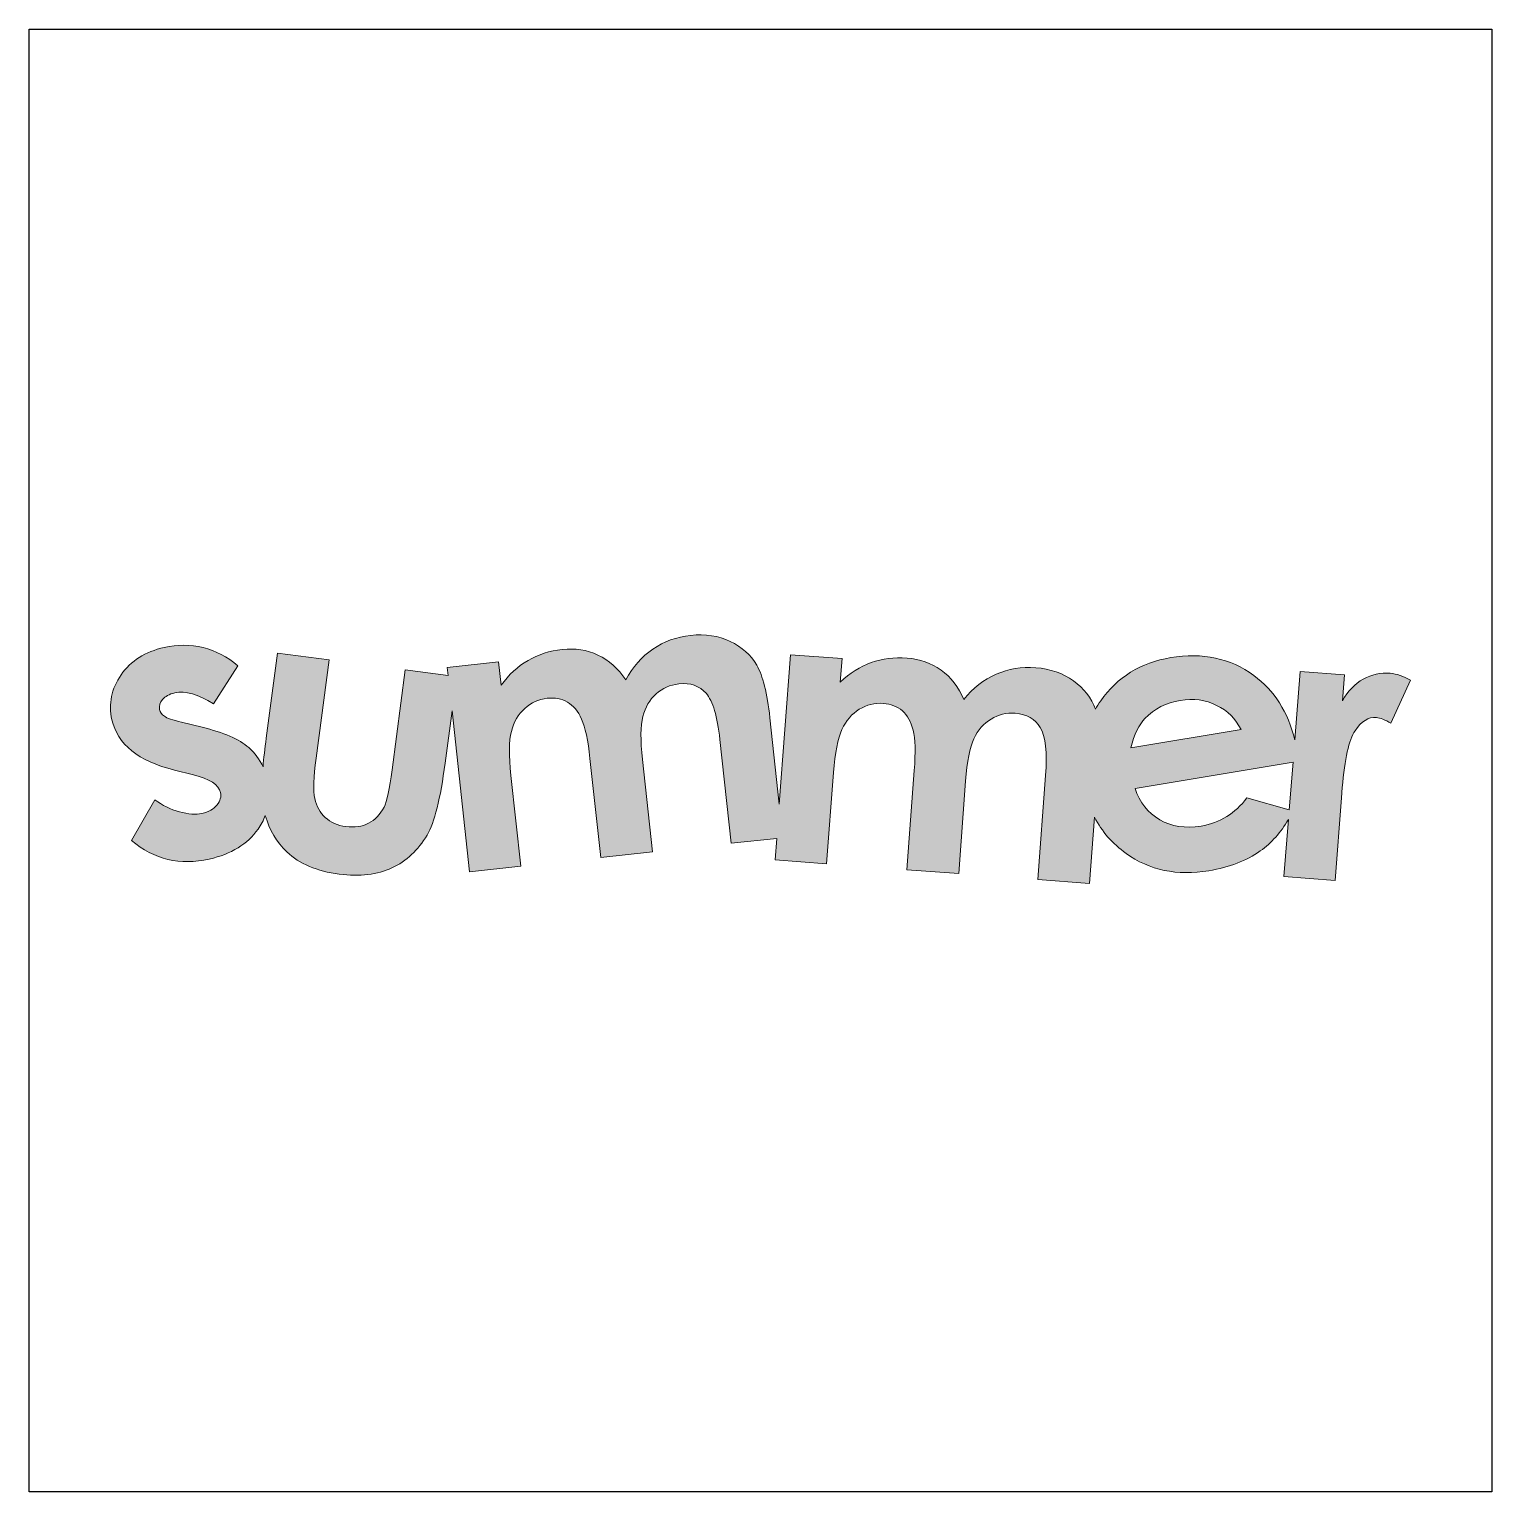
# Model space of a CAD drawing. Header units: inches. Extents: x 0 to 114, y 0 to 114.
import ezdxf

# ---------------------------------------------------------------- set-up
doc = ezdxf.new("R2010")
doc.units = ezdxf.units.IN
doc.header["$MEASUREMENT"] = 0
doc.layers.add('Image Background', color=7, linetype='Continuous')
doc.layers.add('Layer 1', color=7, linetype='Continuous')
picture_1 = doc.add_image_def('image1.png', size_in_pixel=(1350, 1350))

msp = doc.modelspace()

# ---------------------------------------------------------------- hatches: boundary and pattern name
at = {"layer": 'Layer 1', "true_color": 0xeeb522}
h = msp.add_hatch(color=40, dxfattribs=at)
h.dxf.hatch_style = 2
edge = h.paths.add_edge_path()
edge.add_spline(control_points=[(106.35, 63.97), (105.61, 64.02), (104.92, 63.87), (104.26, 63.51), (103.61, 63.15), (103.07, 62.58), (102.63, 61.82), (102.63, 61.82), (102.79, 63.84), (102.79, 63.84), (102.79, 63.84), (99.34, 64.11), (99.34, 64.11), (99.34, 64.11), (98.91, 58.76), (98.91, 58.76), (98.38, 60.94), (97.31, 62.61), (95.7, 63.8), (93.87, 65.14), (91.71, 65.6), (89.21, 65.19), (86.86, 64.8), (85.03, 63.67), (83.74, 61.81), (83.59, 61.6), (83.45, 61.38), (83.32, 61.15), (83.32, 61.16), (83.32, 61.16), (83.32, 61.16), (83, 62.04), (82.43, 62.78), (81.61, 63.38), (80.78, 63.97), (79.8, 64.31), (78.66, 64.4), (77.56, 64.48), (76.52, 64.31), (75.56, 63.89), (74.59, 63.47), (73.75, 62.81), (73.04, 61.91), (72.62, 62.89), (72.03, 63.66), (71.26, 64.21), (70.49, 64.76), (69.6, 65.08), (68.6, 65.15), (67.6, 65.23), (66.67, 65.11), (65.8, 64.8), (64.93, 64.49), (64.13, 63.98), (63.38, 63.27), (63.38, 63.27), (63.52, 65.12), (63.52, 65.12), (63.52, 65.12), (59.5, 65.42), (59.5, 65.42), (59.5, 65.42), (58.62, 53.75), (58.62, 53.75), (58.62, 53.75), (57.89, 60.49), (57.89, 60.49), (57.68, 62.41), (57.33, 63.78), (56.86, 64.59), (56.39, 65.4), (55.7, 66.02), (54.78, 66.46), (53.86, 66.89), (52.83, 67.05), (51.69, 66.93), (50.59, 66.81), (49.61, 66.45), (48.73, 65.86), (47.86, 65.27), (47.16, 64.47), (46.62, 63.46), (46.03, 64.34), (45.3, 64.99), (44.45, 65.39), (43.59, 65.79), (42.66, 65.94), (41.66, 65.83), (40.67, 65.72), (39.78, 65.43), (38.98, 64.97), (38.18, 64.51), (37.48, 63.86), (36.88, 63.03), (36.88, 63.03), (36.68, 64.87), (36.68, 64.87), (36.68, 64.87), (32.66, 64.43), (32.66, 64.43), (32.66, 64.43), (32.73, 63.8), (32.73, 63.8), (32.73, 63.8), (29.39, 64.23), (29.39, 64.23), (29.39, 64.23), (28.37, 56.42), (28.37, 56.42), (28.17, 54.92), (27.96, 53.94), (27.73, 53.51), (27.42, 52.92), (27.02, 52.5), (26.51, 52.24), (26.01, 51.99), (25.42, 51.9), (24.75, 51.99), (24.09, 52.07), (23.55, 52.31), (23.14, 52.69), (22.72, 53.07), (22.45, 53.57), (22.32, 54.18), (22.19, 54.78), (22.23, 55.84), (22.42, 57.33), (22.42, 57.33), (23.43, 65.01), (23.43, 65.01), (23.43, 65.01), (19.39, 65.54), (19.39, 65.54), (19.39, 65.54), (18.52, 58.9), (18.52, 58.9), (18.41, 58.07), (18.33, 57.32), (18.27, 56.65), (18.01, 57.24), (17.63, 57.74), (17.15, 58.16), (16.41, 58.81), (15.2, 59.34), (13.51, 59.75), (13.51, 59.75), (11.9, 60.14), (11.9, 60.14), (11.21, 60.31), (10.76, 60.46), (10.56, 60.61), (10.36, 60.75), (10.24, 60.92), (10.19, 61.14), (10.13, 61.41), (10.2, 61.68), (10.41, 61.92), (10.62, 62.16), (10.94, 62.34), (11.39, 62.44), (12.19, 62.62), (13.2, 62.33), (14.41, 61.57), (14.41, 61.57), (16.3, 64.56), (16.3, 64.56), (15.49, 65.26), (14.58, 65.73), (13.58, 65.97), (12.58, 66.21), (11.57, 66.22), (10.55, 65.99), (9.06, 65.65), (7.94, 64.94), (7.18, 63.84), (6.42, 62.75), (6.18, 61.58), (6.46, 60.34), (6.9, 58.42), (8.53, 57.1), (11.35, 56.4), (11.35, 56.4), (12.83, 56.03), (12.83, 56.03), (14.1, 55.71), (14.81, 55.25), (14.95, 54.65), (15.02, 54.32), (14.93, 54), (14.67, 53.67), (14.41, 53.35), (14.02, 53.13), (13.5, 53.02), (13.02, 52.91), (12.43, 52.95), (11.73, 53.14), (11.04, 53.33), (10.4, 53.65), (9.82, 54.08), (9.82, 54.08), (7.99, 50.89), (7.99, 50.89), (9.76, 49.41), (11.79, 48.93), (14.07, 49.45), (15.8, 49.84), (17.06, 50.61), (17.88, 51.78), (18.12, 52.13), (18.31, 52.49), (18.45, 52.85), (18.77, 51.72), (19.33, 50.76), (20.14, 50), (21.12, 49.07), (22.48, 48.5), (24.23, 48.27), (25.84, 48.06), (27.21, 48.22), (28.34, 48.75), (29.48, 49.29), (30.39, 50.14), (31.09, 51.32), (31.67, 52.29), (32.14, 54.17), (32.5, 56.95), (32.5, 56.95), (33.04, 61.02), (33.04, 61.02), (33.04, 61.02), (34.41, 48.44), (34.41, 48.44), (34.41, 48.44), (38.42, 48.88), (38.42, 48.88), (38.42, 48.88), (37.65, 55.99), (37.65, 55.99), (37.48, 57.53), (37.49, 58.67), (37.68, 59.42), (37.87, 60.16), (38.22, 60.76), (38.72, 61.22), (39.22, 61.67), (39.81, 61.94), (40.48, 62.01), (41.08, 62.08), (41.6, 61.98), (42.06, 61.71), (42.52, 61.44), (42.89, 61), (43.17, 60.38), (43.45, 59.76), (43.67, 58.74), (43.82, 57.31), (43.82, 57.31), (44.67, 49.56), (44.67, 49.56), (44.67, 49.56), (48.71, 50), (48.71, 50), (48.71, 50), (47.92, 57.22), (47.92, 57.22), (47.76, 58.75), (47.77, 59.87), (47.96, 60.59), (48.14, 61.31), (48.49, 61.9), (48.99, 62.35), (49.49, 62.8), (50.08, 63.06), (50.77, 63.14), (51.67, 63.24), (52.38, 62.99), (52.9, 62.4), (53.42, 61.8), (53.78, 60.6), (53.98, 58.79), (53.98, 58.79), (54.87, 50.68), (54.87, 50.68), (54.87, 50.68), (58.42, 51.06), (58.42, 51.06), (58.42, 51.06), (58.3, 49.38), (58.3, 49.38), (58.3, 49.38), (62.32, 49.08), (62.32, 49.08), (62.32, 49.08), (62.85, 56.21), (62.85, 56.21), (62.97, 57.75), (63.19, 58.87), (63.51, 59.57), (63.84, 60.27), (64.29, 60.8), (64.87, 61.15), (65.44, 61.51), (66.07, 61.66), (66.74, 61.61), (67.34, 61.57), (67.84, 61.37), (68.24, 61.03), (68.64, 60.68), (68.92, 60.18), (69.08, 59.52), (69.25, 58.86), (69.27, 57.81), (69.17, 56.38), (69.17, 56.38), (68.59, 48.61), (68.59, 48.61), (68.59, 48.61), (72.64, 48.31), (72.64, 48.31), (72.64, 48.31), (73.18, 55.54), (73.18, 55.54), (73.3, 57.08), (73.51, 58.18), (73.83, 58.85), (74.15, 59.53), (74.59, 60.04), (75.17, 60.39), (75.74, 60.74), (76.37, 60.89), (77.06, 60.84), (77.97, 60.77), (78.62, 60.4), (79.02, 59.72), (79.43, 59.05), (79.56, 57.8), (79.43, 55.98), (79.43, 55.98), (78.82, 47.84), (78.82, 47.84), (78.82, 47.84), (82.87, 47.54), (82.87, 47.54), (82.87, 47.54), (83.26, 52.72), (83.26, 52.72), (83.83, 51.6), (84.65, 50.65), (85.72, 49.89), (87.54, 48.57), (89.7, 48.12), (92.19, 48.54), (93.79, 48.8), (95.13, 49.32), (96.21, 50.08), (97.09, 50.71), (97.82, 51.53), (98.41, 52.54), (98.41, 52.54), (98.06, 48.08), (98.06, 48.08), (98.06, 48.08), (102.05, 47.76), (102.05, 47.76), (102.05, 47.76), (102.57, 54.24), (102.57, 54.24), (102.57, 54.24), (102.62, 55.03), (102.62, 55.03), (102.8, 57.27), (103.13, 58.75), (103.62, 59.48), (104.11, 60.21), (104.66, 60.56), (105.28, 60.51), (105.59, 60.48), (105.97, 60.33), (106.42, 60.06), (106.42, 60.06), (107.95, 63.42), (107.95, 63.42), (107.4, 63.74), (106.87, 63.92), (106.35, 63.97)], knot_values=[0, 0, 0, 0, 1, 1, 1, 2, 2, 2, 3, 3, 3, 4, 4, 4, 5, 5, 5, 6, 6, 6, 7, 7, 7, 8, 8, 8, 9, 9, 9, 10, 10, 10, 11, 11, 11, 12, 12, 12, 13, 13, 13, 14, 14, 14, 15, 15, 15, 16, 16, 16, 17, 17, 17, 18, 18, 18, 19, 19, 19, 20, 20, 20, 21, 21, 21, 22, 22, 22, 23, 23, 23, 24, 24, 24, 25, 25, 25, 26, 26, 26, 27, 27, 27, 28, 28, 28, 29, 29, 29, 30, 30, 30, 31, 31, 31, 32, 32, 32, 33, 33, 33, 34, 34, 34, 35, 35, 35, 36, 36, 36, 37, 37, 37, 38, 38, 38, 39, 39, 39, 40, 40, 40, 41, 41, 41, 42, 42, 42, 43, 43, 43, 44, 44, 44, 45, 45, 45, 46, 46, 46, 47, 47, 47, 48, 48, 48, 49, 49, 49, 50, 50, 50, 51, 51, 51, 52, 52, 52, 53, 53, 53, 54, 54, 54, 55, 55, 55, 56, 56, 56, 57, 57, 57, 58, 58, 58, 59, 59, 59, 60, 60, 60, 61, 61, 61, 62, 62, 62, 63, 63, 63, 64, 64, 64, 65, 65, 65, 66, 66, 66, 67, 67, 67, 68, 68, 68, 69, 69, 69, 70, 70, 70, 71, 71, 71, 72, 72, 72, 73, 73, 73, 74, 74, 74, 75, 75, 75, 76, 76, 76, 77, 77, 77, 78, 78, 78, 79, 79, 79, 80, 80, 80, 81, 81, 81, 82, 82, 82, 83, 83, 83, 84, 84, 84, 85, 85, 85, 86, 86, 86, 87, 87, 87, 88, 88, 88, 89, 89, 89, 90, 90, 90, 91, 91, 91, 92, 92, 92, 93, 93, 93, 94, 94, 94, 95, 95, 95, 96, 96, 96, 97, 97, 97, 98, 98, 98, 99, 99, 99, 100, 100, 100, 101, 101, 101, 102, 102, 102, 103, 103, 103, 104, 104, 104, 105, 105, 105, 106, 106, 106, 107, 107, 107, 108, 108, 108, 109, 109, 109, 110, 110, 110, 111, 111, 111, 112, 112, 112, 113, 113, 113, 114, 114, 114, 115, 115, 115, 116, 116, 116, 117, 117, 117, 118, 118, 118, 119, 119, 119, 120, 120, 120, 121, 121, 121, 122, 122, 122, 123, 123, 123, 124, 124, 124, 125, 125, 125, 126, 126, 126, 127, 127, 127, 128, 128, 128, 128], degree=3, periodic=1)
edge = h.paths.add_edge_path()
edge.add_spline(control_points=[(87.2, 60.43), (87.93, 61.19), (88.85, 61.67), (89.96, 61.85), (90.99, 62.02), (91.93, 61.89), (92.8, 61.46), (93.66, 61.04), (94.3, 60.4), (94.71, 59.56), (94.71, 59.56), (86.08, 58.13), (86.08, 58.13), (86.36, 59.19), (86.74, 59.96), (87.2, 60.43)], knot_values=[0, 0, 0, 0, 1, 1, 1, 2, 2, 2, 3, 3, 3, 4, 4, 4, 5, 5, 5, 5], degree=3, periodic=1)
edge = h.paths.add_edge_path()
edge.add_spline(control_points=[(95.16, 54.23), (94.26, 53.01), (93.07, 52.28), (91.58, 52.03), (90.34, 51.83), (89.26, 51.99), (88.35, 52.52), (87.43, 53.06), (86.79, 53.87), (86.42, 54.97), (86.42, 54.97), (98.77, 57.01), (98.77, 57.01), (98.77, 57.01), (98.48, 53.29), (98.48, 53.29), (98.48, 53.29), (95.16, 54.23), (95.16, 54.23)], knot_values=[0, 0, 0, 0, 1, 1, 1, 2, 2, 2, 3, 3, 3, 4, 4, 4, 5, 5, 5, 6, 6, 6, 6], degree=3, periodic=1)

# ---------------------------------------------------------------- linework, layer by layer
at = {"layer": 'Layer 1', "lineweight": 0}
for points, knots in [([(106.35, 63.97), (105.61, 64.02), (104.92, 63.87), (104.26, 63.51), (103.61, 63.15), (103.07, 62.58), (102.63, 61.82), (102.63, 61.82), (102.79, 63.84), (102.79, 63.84), (102.79, 63.84), (99.34, 64.11), (99.34, 64.11), (99.34, 64.11), (98.91, 58.76), (98.91, 58.76), (98.38, 60.94), (97.31, 62.61), (95.7, 63.8), (93.87, 65.14), (91.71, 65.6), (89.21, 65.19), (86.86, 64.8), (85.03, 63.67), (83.74, 61.81), (83.59, 61.6), (83.45, 61.38), (83.32, 61.15), (83.32, 61.16), (83.32, 61.16), (83.32, 61.16), (83, 62.04), (82.43, 62.78), (81.61, 63.38), (80.78, 63.97), (79.8, 64.31), (78.66, 64.4), (77.56, 64.48), (76.52, 64.31), (75.56, 63.89), (74.59, 63.47), (73.75, 62.81), (73.04, 61.91), (72.62, 62.89), (72.03, 63.66), (71.26, 64.21), (70.49, 64.76), (69.6, 65.08), (68.6, 65.15), (67.6, 65.23), (66.67, 65.11), (65.8, 64.8), (64.93, 64.49), (64.13, 63.98), (63.38, 63.27), (63.38, 63.27), (63.52, 65.12), (63.52, 65.12), (63.52, 65.12), (59.5, 65.42), (59.5, 65.42), (59.5, 65.42), (58.62, 53.75), (58.62, 53.75), (58.62, 53.75), (57.89, 60.49), (57.89, 60.49), (57.68, 62.41), (57.33, 63.78), (56.86, 64.59), (56.39, 65.4), (55.7, 66.02), (54.78, 66.46), (53.86, 66.89), (52.83, 67.05), (51.69, 66.93), (50.59, 66.81), (49.61, 66.45), (48.73, 65.86), (47.86, 65.27), (47.16, 64.47), (46.62, 63.46), (46.03, 64.34), (45.3, 64.99), (44.45, 65.39), (43.59, 65.79), (42.66, 65.94), (41.66, 65.83), (40.67, 65.72), (39.78, 65.43), (38.98, 64.97), (38.18, 64.51), (37.48, 63.86), (36.88, 63.03), (36.88, 63.03), (36.68, 64.87), (36.68, 64.87), (36.68, 64.87), (32.66, 64.43), (32.66, 64.43), (32.66, 64.43), (32.73, 63.8), (32.73, 63.8), (32.73, 63.8), (29.39, 64.23), (29.39, 64.23), (29.39, 64.23), (28.37, 56.42), (28.37, 56.42), (28.17, 54.92), (27.96, 53.94), (27.73, 53.51), (27.42, 52.92), (27.02, 52.5), (26.51, 52.24), (26.01, 51.99), (25.42, 51.9), (24.75, 51.99), (24.09, 52.07), (23.55, 52.31), (23.14, 52.69), (22.72, 53.07), (22.45, 53.57), (22.32, 54.18), (22.19, 54.78), (22.23, 55.84), (22.42, 57.33), (22.42, 57.33), (23.43, 65.01), (23.43, 65.01), (23.43, 65.01), (19.39, 65.54), (19.39, 65.54), (19.39, 65.54), (18.52, 58.9), (18.52, 58.9), (18.41, 58.07), (18.33, 57.32), (18.27, 56.65), (18.01, 57.24), (17.63, 57.74), (17.15, 58.16), (16.41, 58.81), (15.2, 59.34), (13.51, 59.75), (13.51, 59.75), (11.9, 60.14), (11.9, 60.14), (11.21, 60.31), (10.76, 60.46), (10.56, 60.61), (10.36, 60.75), (10.24, 60.92), (10.19, 61.14), (10.13, 61.41), (10.2, 61.68), (10.41, 61.92), (10.62, 62.16), (10.94, 62.34), (11.39, 62.44), (12.19, 62.62), (13.2, 62.33), (14.41, 61.57), (14.41, 61.57), (16.3, 64.56), (16.3, 64.56), (15.49, 65.26), (14.58, 65.73), (13.58, 65.97), (12.58, 66.21), (11.57, 66.22), (10.55, 65.99), (9.06, 65.65), (7.94, 64.94), (7.18, 63.84), (6.42, 62.75), (6.18, 61.58), (6.46, 60.34), (6.9, 58.42), (8.53, 57.1), (11.35, 56.4), (11.35, 56.4), (12.83, 56.03), (12.83, 56.03), (14.1, 55.71), (14.81, 55.25), (14.95, 54.65), (15.02, 54.32), (14.93, 54), (14.67, 53.67), (14.41, 53.35), (14.02, 53.13), (13.5, 53.02), (13.02, 52.91), (12.43, 52.95), (11.73, 53.14), (11.04, 53.33), (10.4, 53.65), (9.82, 54.08), (9.82, 54.08), (7.99, 50.89), (7.99, 50.89), (9.76, 49.41), (11.79, 48.93), (14.07, 49.45), (15.8, 49.84), (17.06, 50.61), (17.88, 51.78), (18.12, 52.13), (18.31, 52.49), (18.45, 52.85), (18.77, 51.72), (19.33, 50.76), (20.14, 50), (21.12, 49.07), (22.48, 48.5), (24.23, 48.27), (25.84, 48.06), (27.21, 48.22), (28.34, 48.75), (29.48, 49.29), (30.39, 50.14), (31.09, 51.32), (31.67, 52.29), (32.14, 54.17), (32.5, 56.95), (32.5, 56.95), (33.04, 61.02), (33.04, 61.02), (33.04, 61.02), (34.41, 48.44), (34.41, 48.44), (34.41, 48.44), (38.42, 48.88), (38.42, 48.88), (38.42, 48.88), (37.65, 55.99), (37.65, 55.99), (37.48, 57.53), (37.49, 58.67), (37.68, 59.42), (37.87, 60.16), (38.22, 60.76), (38.72, 61.22), (39.22, 61.67), (39.81, 61.94), (40.48, 62.01), (41.08, 62.08), (41.6, 61.98), (42.06, 61.71), (42.52, 61.44), (42.89, 61), (43.17, 60.38), (43.45, 59.76), (43.67, 58.74), (43.82, 57.31), (43.82, 57.31), (44.67, 49.56), (44.67, 49.56), (44.67, 49.56), (48.71, 50), (48.71, 50), (48.71, 50), (47.92, 57.22), (47.92, 57.22), (47.76, 58.75), (47.77, 59.87), (47.96, 60.59), (48.14, 61.31), (48.49, 61.9), (48.99, 62.35), (49.49, 62.8), (50.08, 63.06), (50.77, 63.14), (51.67, 63.24), (52.38, 62.99), (52.9, 62.4), (53.42, 61.8), (53.78, 60.6), (53.98, 58.79), (53.98, 58.79), (54.87, 50.68), (54.87, 50.68), (54.87, 50.68), (58.42, 51.06), (58.42, 51.06), (58.42, 51.06), (58.3, 49.38), (58.3, 49.38), (58.3, 49.38), (62.32, 49.08), (62.32, 49.08), (62.32, 49.08), (62.85, 56.21), (62.85, 56.21), (62.97, 57.75), (63.19, 58.87), (63.51, 59.57), (63.84, 60.27), (64.29, 60.8), (64.87, 61.15), (65.44, 61.51), (66.07, 61.66), (66.74, 61.61), (67.34, 61.57), (67.84, 61.37), (68.24, 61.03), (68.64, 60.68), (68.92, 60.18), (69.08, 59.52), (69.25, 58.86), (69.27, 57.81), (69.17, 56.38), (69.17, 56.38), (68.59, 48.61), (68.59, 48.61), (68.59, 48.61), (72.64, 48.31), (72.64, 48.31), (72.64, 48.31), (73.18, 55.54), (73.18, 55.54), (73.3, 57.08), (73.51, 58.18), (73.83, 58.85), (74.15, 59.53), (74.59, 60.04), (75.17, 60.39), (75.74, 60.74), (76.37, 60.89), (77.06, 60.84), (77.97, 60.77), (78.62, 60.4), (79.02, 59.72), (79.43, 59.05), (79.56, 57.8), (79.43, 55.98), (79.43, 55.98), (78.82, 47.84), (78.82, 47.84), (78.82, 47.84), (82.87, 47.54), (82.87, 47.54), (82.87, 47.54), (83.26, 52.72), (83.26, 52.72), (83.83, 51.6), (84.65, 50.65), (85.72, 49.89), (87.54, 48.57), (89.7, 48.12), (92.19, 48.54), (93.79, 48.8), (95.13, 49.32), (96.21, 50.08), (97.09, 50.71), (97.82, 51.53), (98.41, 52.54), (98.41, 52.54), (98.06, 48.08), (98.06, 48.08), (98.06, 48.08), (102.05, 47.76), (102.05, 47.76), (102.05, 47.76), (102.57, 54.24), (102.57, 54.24), (102.57, 54.24), (102.62, 55.03), (102.62, 55.03), (102.8, 57.27), (103.13, 58.75), (103.62, 59.48), (104.11, 60.21), (104.66, 60.56), (105.28, 60.51), (105.59, 60.48), (105.97, 60.33), (106.42, 60.06), (106.42, 60.06), (107.95, 63.42), (107.95, 63.42), (107.4, 63.74), (106.87, 63.92), (106.35, 63.97)], [0, 0, 0, 0, 1, 1, 1, 2, 2, 2, 3, 3, 3, 4, 4, 4, 5, 5, 5, 6, 6, 6, 7, 7, 7, 8, 8, 8, 9, 9, 9, 10, 10, 10, 11, 11, 11, 12, 12, 12, 13, 13, 13, 14, 14, 14, 15, 15, 15, 16, 16, 16, 17, 17, 17, 18, 18, 18, 19, 19, 19, 20, 20, 20, 21, 21, 21, 22, 22, 22, 23, 23, 23, 24, 24, 24, 25, 25, 25, 26, 26, 26, 27, 27, 27, 28, 28, 28, 29, 29, 29, 30, 30, 30, 31, 31, 31, 32, 32, 32, 33, 33, 33, 34, 34, 34, 35, 35, 35, 36, 36, 36, 37, 37, 37, 38, 38, 38, 39, 39, 39, 40, 40, 40, 41, 41, 41, 42, 42, 42, 43, 43, 43, 44, 44, 44, 45, 45, 45, 46, 46, 46, 47, 47, 47, 48, 48, 48, 49, 49, 49, 50, 50, 50, 51, 51, 51, 52, 52, 52, 53, 53, 53, 54, 54, 54, 55, 55, 55, 56, 56, 56, 57, 57, 57, 58, 58, 58, 59, 59, 59, 60, 60, 60, 61, 61, 61, 62, 62, 62, 63, 63, 63, 64, 64, 64, 65, 65, 65, 66, 66, 66, 67, 67, 67, 68, 68, 68, 69, 69, 69, 70, 70, 70, 71, 71, 71, 72, 72, 72, 73, 73, 73, 74, 74, 74, 75, 75, 75, 76, 76, 76, 77, 77, 77, 78, 78, 78, 79, 79, 79, 80, 80, 80, 81, 81, 81, 82, 82, 82, 83, 83, 83, 84, 84, 84, 85, 85, 85, 86, 86, 86, 87, 87, 87, 88, 88, 88, 89, 89, 89, 90, 90, 90, 91, 91, 91, 92, 92, 92, 93, 93, 93, 94, 94, 94, 95, 95, 95, 96, 96, 96, 97, 97, 97, 98, 98, 98, 99, 99, 99, 100, 100, 100, 101, 101, 101, 102, 102, 102, 103, 103, 103, 104, 104, 104, 105, 105, 105, 106, 106, 106, 107, 107, 107, 108, 108, 108, 109, 109, 109, 110, 110, 110, 111, 111, 111, 112, 112, 112, 113, 113, 113, 114, 114, 114, 115, 115, 115, 116, 116, 116, 117, 117, 117, 118, 118, 118, 119, 119, 119, 120, 120, 120, 121, 121, 121, 122, 122, 122, 123, 123, 123, 124, 124, 124, 125, 125, 125, 126, 126, 126, 127, 127, 127, 128, 128, 128, 128]), ([(87.2, 60.43), (87.93, 61.19), (88.85, 61.67), (89.96, 61.85), (90.99, 62.02), (91.93, 61.89), (92.8, 61.46), (93.66, 61.04), (94.3, 60.4), (94.71, 59.56), (94.71, 59.56), (86.08, 58.13), (86.08, 58.13), (86.36, 59.19), (86.74, 59.96), (87.2, 60.43)], [0, 0, 0, 0, 1, 1, 1, 2, 2, 2, 3, 3, 3, 4, 4, 4, 5, 5, 5, 5]), ([(95.16, 54.23), (94.26, 53.01), (93.07, 52.28), (91.58, 52.03), (90.34, 51.83), (89.26, 51.99), (88.35, 52.52), (87.43, 53.06), (86.79, 53.87), (86.42, 54.97), (86.42, 54.97), (98.77, 57.01), (98.77, 57.01), (98.77, 57.01), (98.48, 53.29), (98.48, 53.29), (98.48, 53.29), (95.16, 54.23), (95.16, 54.23)], [0, 0, 0, 0, 1, 1, 1, 2, 2, 2, 3, 3, 3, 4, 4, 4, 5, 5, 5, 6, 6, 6, 6])]:
    msp.add_open_spline(points, degree=3, knots=knots, dxfattribs=at)

# ---------------------------------------------------------------- pictures from other files: only their frames are drawn
at = {"layer": 'Image Background'}
image = msp.add_image(picture_1, insert=(0, 0), size_in_units=(114.3, 114.3), dxfattribs=at)

doc.saveas('drawing.dxf')
